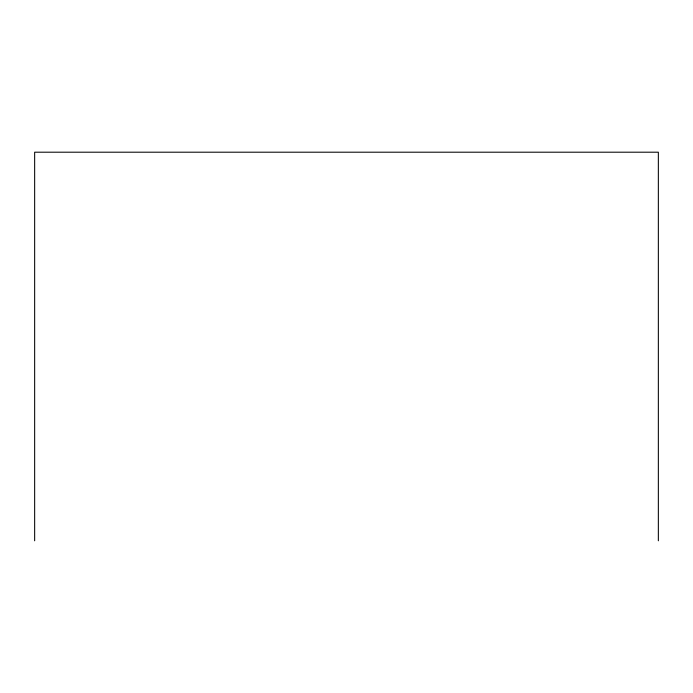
<?xml version="1.0" encoding="UTF-8"?>
<svg xmlns="http://www.w3.org/2000/svg" width="693" height="693" viewBox="0 0 693 693"><rect width="100%" height="100%" fill="white"/><g stroke="black" fill="none" stroke-linecap="round" stroke-linejoin="round"><path stroke-width="1.04" d="M658.35 540.8L658.35 152.2L34.65 152.2L34.65 540.8"/></g></svg>
